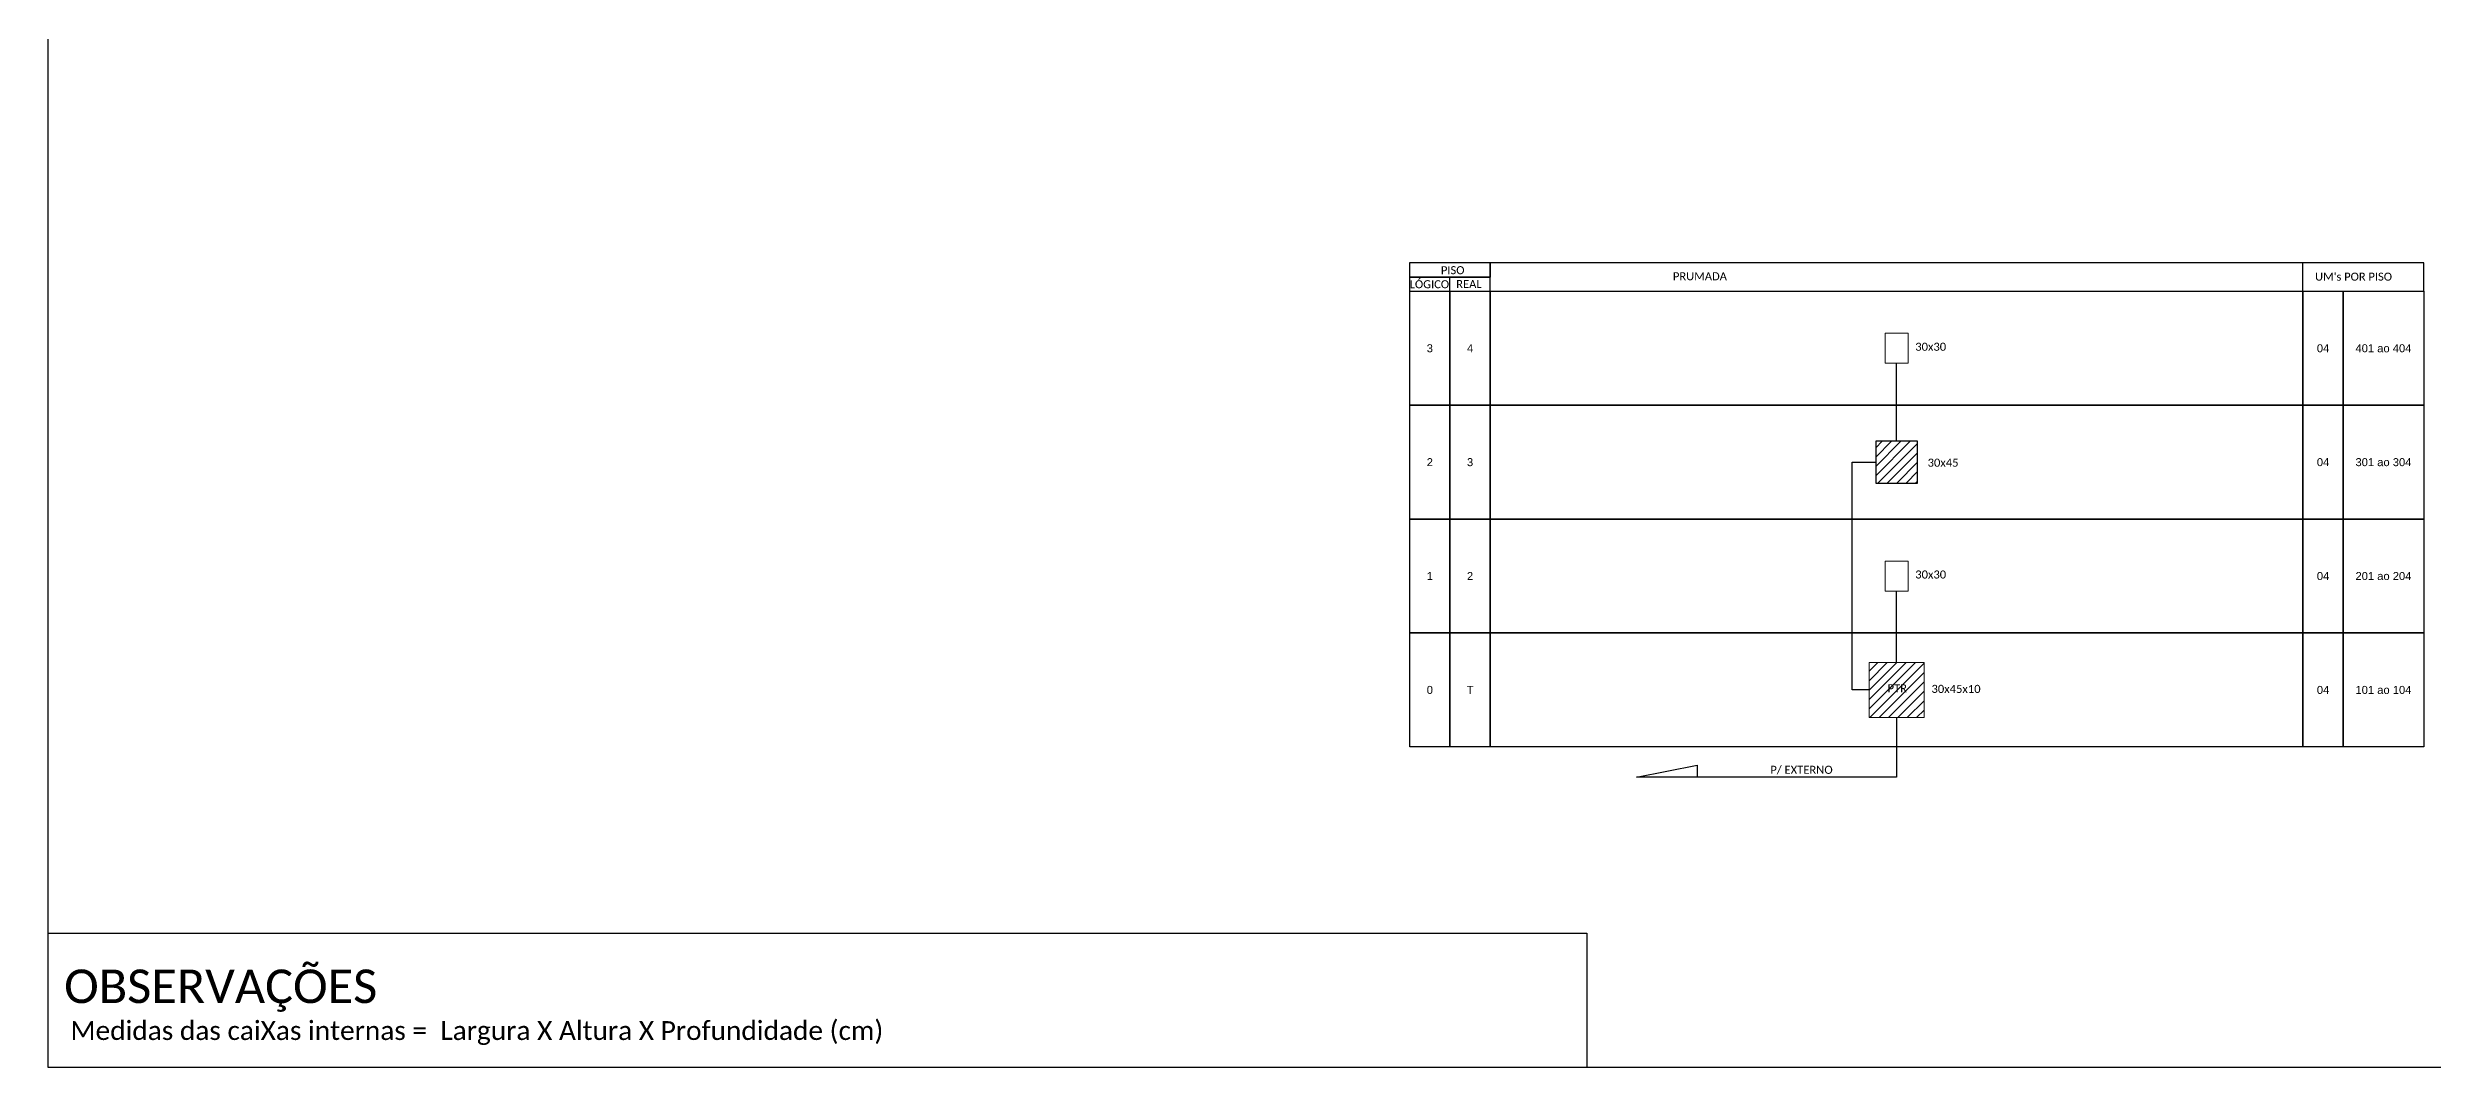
# Model space of a CAD drawing. Extents: x -89 to 749, y 705 to 1299.
# Drawn here: x -89 to 417, y 705 to 922 of the extents above; entities that cross this region are included whole.
import ezdxf
from ezdxf.enums import TextEntityAlignment as Align

# ---------------------------------------------------------------- set-up
doc = ezdxf.new("R2010")
doc.units = 0
doc.styles.add('ARIAL', font='arial.ttf')
doc.styles.add('WMF-Calibri0', font='calibri.ttf')

msp = doc.modelspace()

# ---------------------------------------------------------------- hatches: boundary and pattern name
h = msp.add_hatch()
h.set_pattern_fill('ANSI31', color=1, scale=0.443478)
h.set_pattern_definition([(45, (-619.5191, 165), (-0.9956371, 0.9956371), [])])
h.paths.add_polyline_path([(299.07, 829.18), (307.94, 829.18), (307.94, 838.05), (299.07, 838.05)])
h = msp.add_hatch()
h.set_pattern_fill('ANSI31', color=1, scale=0.443478)
h.set_pattern_definition([(45, (-49.8624, 2765.4645), (-0.9956371, 0.9956371), [])])
h.paths.add_polyline_path([(309.34, 791.06), (297.66, 791.06), (297.66, 779.37), (309.34, 779.37)])
h.paths.add_polyline_path([(301.16, 784.28), (306.19, 784.28), (306.19, 786.85), (301.16, 786.85)], flags=24)

# ---------------------------------------------------------------- linework, layer by layer
for points in [[(-89.32, 705.02), (749.25, 705.02), (749.25, 1299.02), (-89.32, 1299.02), (-89.32, 705.02)], [(208.59, 869.92), (208.59, 872.96)], [(217.14, 869.92), (415.5, 869.92), (415.5, 876), (217.14, 876), (217.14, 876), (217.14, 872.96)], [(389.81, 869.92), (389.81, 876)]]:
    msp.add_lwpolyline(points)
for points in [[(200.03, 872.96), (217.14, 872.96), (217.14, 876), (200.03, 876)], [(200.03, 869.92), (217.14, 869.92), (217.14, 872.96), (200.03, 872.96)], [(200.06, 869.92), (208.61, 869.92), (208.61, 845.72), (200.06, 845.72)], [(208.61, 869.92), (217.17, 869.92), (217.17, 845.72), (208.61, 845.72)], [(217.17, 869.92), (389.84, 869.92), (389.84, 845.72), (217.17, 845.72)], [(389.84, 869.92), (398.39, 869.92), (398.39, 845.72), (389.84, 845.72)], [(398.39, 869.92), (415.5, 869.92), (415.5, 845.72), (398.39, 845.72)], [(200.06, 845.72), (208.61, 845.72), (208.61, 821.52), (200.06, 821.52)], [(208.61, 845.72), (217.17, 845.72), (217.17, 821.52), (208.61, 821.52)], [(217.17, 845.72), (389.84, 845.72), (389.84, 821.52), (217.17, 821.52)], [(389.84, 845.72), (398.39, 845.72), (398.39, 821.52), (389.84, 821.52)], [(398.39, 845.72), (415.5, 845.72), (415.5, 821.52), (398.39, 821.52)], [(200.06, 821.52), (208.61, 821.52), (208.61, 797.32), (200.06, 797.32)], [(208.61, 821.52), (217.17, 821.52), (217.17, 797.32), (208.61, 797.32)], [(217.17, 821.52), (389.84, 821.52), (389.84, 797.32), (217.17, 797.32)], [(389.84, 821.52), (398.39, 821.52), (398.39, 797.32), (389.84, 797.32)], [(398.39, 821.52), (415.5, 821.52), (415.5, 797.32), (398.39, 797.32)], [(200.06, 797.32), (208.61, 797.32), (208.61, 773.11), (200.06, 773.11)], [(208.61, 797.32), (217.17, 797.32), (217.17, 773.11), (208.61, 773.11)], [(217.17, 797.32), (389.84, 797.32), (389.84, 773.11), (217.17, 773.11)], [(389.84, 797.32), (398.39, 797.32), (398.39, 773.11), (389.84, 773.11)], [(398.39, 797.32), (415.5, 797.32), (415.5, 773.11), (398.39, 773.11)]]:
    msp.add_lwpolyline(points, close=True)
at = {"color": 0, "lineweight": 0}
for points in [[(301.06, 861.01), (305.95, 861.01), (305.95, 854.64), (301.06, 854.64)], [(301.06, 812.6), (305.95, 812.6), (305.95, 806.23), (301.06, 806.23)]]:
    msp.add_lwpolyline(points, close=True, dxfattribs=at)
at = {"color": 3, "ltscale": 0.5}
for points in [[(303.5, 838.05), (303.5, 854.64)], [(297.66, 785.22), (294.05, 785.22), (294.05, 833.62)], [(294.05, 833.62), (299.07, 833.62)], [(303.5, 791.06), (303.5, 806.23)], [(303.5, 779.37), (303.5, 766.65), (248.22, 766.65), (261.15, 769.24), (261.15, 766.65)]]:
    msp.add_lwpolyline(points, dxfattribs=at)
at = {"color": 1}
msp.add_lwpolyline([(299.07, 829.18), (307.94, 829.18), (307.94, 838.05), (299.07, 838.05)], close=True, dxfattribs=at)
at = {"color": 1, "lineweight": 0}
msp.add_lwpolyline([(297.66, 791.06), (309.34, 791.06), (309.34, 779.37), (297.66, 779.37)], close=True, dxfattribs=at)
at = {"color": 7}
msp.add_lwpolyline([(-89.24, 733.5), (237.71, 733.5), (237.71, 705.02)], dxfattribs=at)
for p in [(200.06, 869.92), (200.06, 845.72), (200.06, 821.52), (200.06, 797.32)]:
    msp.add_point(p)

# ---------------------------------------------------------------- texts
at = {"style": 'WMF-Calibri0'}
for s, height, p in [('  LÓGICO', 1.7, (198.86, 870.58)), ('     PISO', 1.7, (203.7, 873.56)), ('    REAL', 1.7, (207.56, 870.62)), ('PRUMADA', 1.7, (255.99, 872.27)), ("UM's POR PISO", 1.7, (392.42, 872.19)), ('30x30', 1.713, (307.47, 857.29)), ('30x45', 1.713, (310.1, 832.65)), ('30x30', 1.713, (307.47, 808.89)), ('PTR', 1.713, (301.59, 784.71)), ('30x45x10', 1.713, (310.92, 784.58)), ('P/ EXTERNO', 1.713, (276.68, 767.39))]:
    msp.add_text(s, height=height, dxfattribs=at).set_placement(p)
at = {"style": 'ARIAL'}
for s, p in [('3', (204.34, 857.82)), ('4', (212.89, 857.82)), ('04', (394.12, 857.82)), ('401 ao 404', (406.95, 857.82)), ('2', (204.34, 833.62)), ('3', (212.89, 833.62)), ('04', (394.12, 833.62)), ('301 ao 304', (406.95, 833.62)), ('1', (204.34, 809.42)), ('2', (212.89, 809.42)), ('04', (394.12, 809.42)), ('201 ao 204', (406.95, 809.42)), ('0', (204.34, 785.22)), ('T', (212.89, 785.22)), ('04', (394.12, 785.22)), ('101 ao 104', (406.95, 785.22))]:
    msp.add_text(s, height=1.7, dxfattribs=at).set_placement(p, align=Align.MIDDLE_CENTER)
at = {"color": 7, "style": 'WMF-Calibri0'}
msp.add_text('OBSERVAÇÕES', height=7.1308, dxfattribs=at).set_placement((-85.83, 718.67))
at = {"color": 7, "insert": (-84.48, 714.83), "char_height": 4, "width": 658.8434, "attachment_point": 1, "style": 'WMF-Calibri0'}
msp.add_mtext('Medidas das caiXas internas =  Largura X Altura X Profundidade (cm)', dxfattribs=at)

doc.saveas('drawing.dxf')
